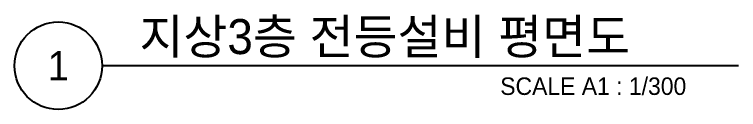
# Model space of a CAD drawing. Header units: millimetres. Extents: x 86947 to 500447, y -530175 to 1059536.
# Drawn here: x 93454 to 130646, y 187050 to 191935 of the extents above; entities that cross this region are included whole.
import ezdxf
from ezdxf.enums import TextEntityAlignment as Align

# ---------------------------------------------------------------- set-up
doc = ezdxf.new("R2010")
doc.units = ezdxf.units.MM
doc.header["$LTSCALE"] = 150
doc.layers.add('-----41 Drawing Title', color=2, linetype='Continuous')
doc.styles.add('ELEC', font='')
doc.styles.get('ELEC').set_extended_font_data('Dotum')

msp = doc.modelspace()

# ---------------------------------------------------------------- linework, layer by layer
at = {"layer": '-----41 Drawing Title', "color": 7}
msp.add_line((130646, 189300), (97954, 189300), dxfattribs=at)
msp.add_circle((95704, 189300), 2250, dxfattribs=at)

# ---------------------------------------------------------------- texts
at = {"layer": '-----41 Drawing Title', "color": 2, "style": 'ELEC'}
msp.add_text('지상3층 전등설비 평면도', height=1800, dxfattribs=at).set_placement((99872, 189900))
at = {"layer": '-----41 Drawing Title', "color": 7, "style": 'ELEC'}
msp.add_text('1', height=1500, dxfattribs=at).set_placement((95704, 189300), align=Align.MIDDLE)
at = {"layer": '-----41 Drawing Title', "style": 'ELEC'}
msp.add_text('SCALE A1 : 1/300', height=900, dxfattribs=at).set_placement((127962, 187800), align=Align.RIGHT)

doc.saveas('drawing.dxf')
